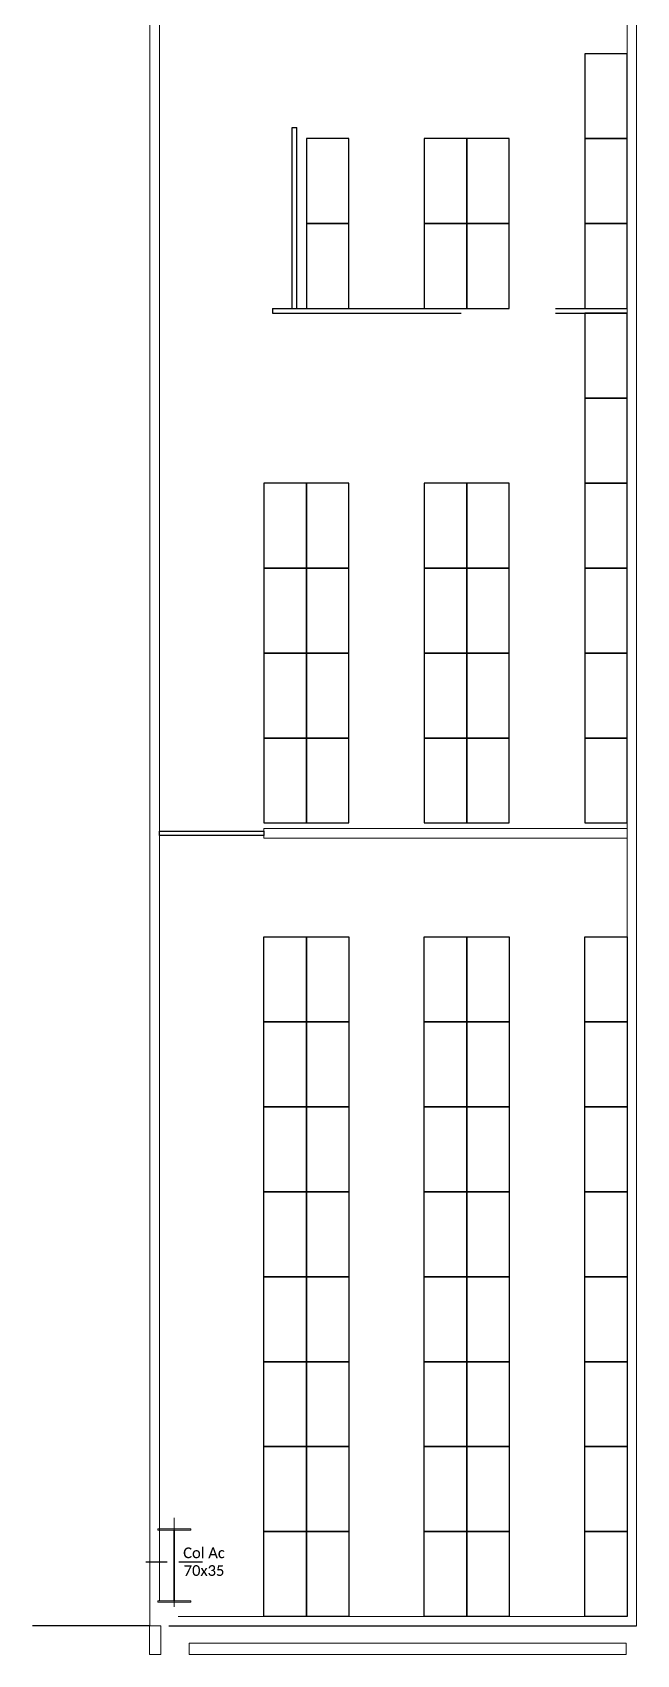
# Model space of a CAD drawing. Header units: millimetres. Extents: x 14 to 290, y 66 to 213.
# Drawn here: x 150.61 to 157.02, y 171.15 to 188.33 of the extents above; entities that cross this region are included whole.
import ezdxf

# ---------------------------------------------------------------- set-up
doc = ezdxf.new("R2010")
doc.units = ezdxf.units.MM
doc.linetypes.add('IRI-OCASA-Layout R 9$0$HIDDEN', pattern=[0.375, 0.25, -0.125])
doc.linetypes.add('OCASA_TODAS_r08$0$HIDDEN', pattern=[0.375, 0.25, -0.125])
for name, color, linetype, lineweight in [('IRI-OCASA-Layout R 9$0$OCA-Paneles TERMICO', 252, 'Continuous', 15), ('OCASA_TODAS_r08$0$00-', 252, 'Continuous', 15), ('OCASA_TODAS_r08$0$COLUMNAS ACERO', 252, 'Continuous', 20), ('OCASA_TODAS_r08$0$DESCRIP COLUMNAS', 252, 'Continuous', 20), ('OCASA_TODAS_r08$0$EJES COL FE', 252, 'Continuous', 20), ('OCASA_TODAS_r08$0$MURO BLOQUE CEMENTO 12', 252, 'Continuous', 20)]:
    doc.layers.add(name, color=color, linetype=linetype, lineweight=lineweight)
for name, color, linetype in [('IRI-OCASA-Layout R 9$0$OCA_EST-Bandeja', 252, 'Continuous'), ('IRI-OCASA-Layout R 9$0$OCA_Racks', 252, 'Continuous'), ('IRI-OCASA-Layout R 9$0$OCA_Rejas', 252, 'IRI-OCASA-Layout R 9$0$HIDDEN')]:
    doc.layers.add(name, color=color, linetype=linetype)
doc.styles.add('OCASA_TODAS_r08$0$Standard', font='txt')

# ---------------------------------------------------------------- blocks, each defined once
blk = doc.blocks.new('OCASA_TODAS_r08$0$COL ACERO 75 X 50')
at = {"layer": 'OCASA_TODAS_r08$0$EJES COL FE', "color": 252, "linetype": 'OCASA_TODAS_r08$0$HIDDEN'}
for p, q in [((104.763401, -684.220664, -0.572955), (104.763401, -683.620664, -0.572955)), ((105.229249, -683.920664, -0.572955), (104.288401, -683.920664, -0.572955))]:
    blk.add_line(p, q, dxfattribs=at)
at = {"layer": 'OCASA_TODAS_r08$0$DESCRIP COLUMNAS', "insert": (104.916559, -683.868448, -0.372955), "char_height": 0.1125, "attachment_point": 1, "rotation": 270, "style": 'OCASA_TODAS_r08$0$Standard'}
blk.add_mtext_dynamic_manual_height_columns('\\pxqc;{\\fCalibri Light|b0|i0|c0|p34;Col Ac \\P70x35}', width=0.737699, gutter_width=12.5, heights=[0], dxfattribs=at)
blk = doc.blocks.new('OCASA_TODAS_r08$0$Columna nave 1')
at = {"layer": 'OCASA_TODAS_r08$0$00-', "color": 4}
for points in [[(-175, 374.798322), (175, 374.798322), (175, 387.498322), (-175, 387.498322)], [(-3.2, -374.801678), (3.2, -374.801678), (3.2, 374.798322), (-3.2, 374.798322)], [(-175, -387.498322), (175, -387.498322), (175, -374.798322), (-175, -374.798322)]]:
    blk.add_lwpolyline(points, close=True, dxfattribs=at)

msp = doc.modelspace()

# ---------------------------------------------------------------- linework, layer by layer
at = {"layer": 'IRI-OCASA-Layout R 9$0$OCA-Paneles TERMICO'}
for p, q in [((151.859, 171.452, 0), (151.859, 207.899, 0)), ((151.859, 171.452, 0), (151.859, 207.899, 0)), ((151.959, 171.715, 0), (151.959, 207.799, 0)), ((157.018, 171.452, 0), (157.018, 207.899, 0)), ((156.918, 171.552, 0), (156.918, 188.658, 0)), ((156.918, 182.557, 0), (156.918, 182.559, 0)), ((156.918, 179.899, 0), (153.068, 179.899, 0)), ((153.068, 179.899, 0), (153.068, 179.799, 0)), ((153.068, 179.799, 0), (156.918, 179.799, 0)), ((156.918, 179.796, 0), (156.918, 179.799, 0)), ((156.918, 171.552, 0), (152.159, 171.552, 0)), ((157.018, 171.449, 0), (152.058, 171.449, 0)), ((157.018, 171.452, 0), (152.059, 171.452, 0)), ((156.918, 171.45, 0), (156.918, 171.452, 0)), ((156.918, 171.447, 0), (156.918, 171.449, 0))]:
    msp.add_line(p, q, dxfattribs=at)
at = {"layer": 'IRI-OCASA-Layout R 9$0$OCA_EST-Bandeja', "elevation": 0}
for points in [[(156.918, 187.209), (156.918, 188.109), (156.468, 188.109), (156.468, 187.209), (156.918, 187.209)], [(153.968, 186.309), (153.968, 187.209), (153.518, 187.209), (153.518, 186.309), (153.968, 186.309)], [(155.218, 186.309), (155.218, 187.209), (154.768, 187.209), (154.768, 186.309), (155.218, 186.309)], [(155.668, 186.309), (155.668, 187.209), (155.218, 187.209), (155.218, 186.309), (155.668, 186.309)], [(156.918, 186.309), (156.918, 187.209), (156.468, 187.209), (156.468, 186.309), (156.918, 186.309)], [(153.968, 185.409), (153.968, 186.309), (153.518, 186.309), (153.518, 185.409), (153.968, 185.409)], [(155.218, 185.409), (155.218, 186.309), (154.768, 186.309), (154.768, 185.409), (155.218, 185.409)], [(155.668, 185.409), (155.668, 186.309), (155.218, 186.309), (155.218, 185.409), (155.668, 185.409)], [(156.918, 185.409), (156.918, 186.309), (156.468, 186.309), (156.468, 185.409), (156.918, 185.409)], [(156.918, 184.459), (156.918, 185.359), (156.468, 185.359), (156.468, 184.459), (156.918, 184.459)], [(156.918, 183.559), (156.918, 184.459), (156.468, 184.459), (156.468, 183.559), (156.918, 183.559)], [(153.518, 182.659), (153.518, 183.559), (153.068, 183.559), (153.068, 182.659), (153.518, 182.659)], [(153.968, 182.659), (153.968, 183.559), (153.518, 183.559), (153.518, 182.659), (153.968, 182.659)], [(155.218, 182.659), (155.218, 183.559), (154.768, 183.559), (154.768, 182.659), (155.218, 182.659)], [(155.668, 182.659), (155.668, 183.559), (155.218, 183.559), (155.218, 182.659), (155.668, 182.659)], [(156.918, 182.659), (156.918, 183.559), (156.468, 183.559), (156.468, 182.659), (156.918, 182.659)], [(153.518, 181.759), (153.518, 182.659), (153.068, 182.659), (153.068, 181.759), (153.518, 181.759)], [(153.968, 181.759), (153.968, 182.659), (153.518, 182.659), (153.518, 181.759), (153.968, 181.759)], [(155.218, 181.759), (155.218, 182.659), (154.768, 182.659), (154.768, 181.759), (155.218, 181.759)], [(155.668, 181.759), (155.668, 182.659), (155.218, 182.659), (155.218, 181.759), (155.668, 181.759)], [(156.918, 181.759), (156.918, 182.659), (156.468, 182.659), (156.468, 181.759), (156.918, 181.759)], [(153.518, 180.859), (153.518, 181.759), (153.068, 181.759), (153.068, 180.859), (153.518, 180.859)], [(153.968, 180.859), (153.968, 181.759), (153.518, 181.759), (153.518, 180.859), (153.968, 180.859)], [(155.218, 180.859), (155.218, 181.759), (154.768, 181.759), (154.768, 180.859), (155.218, 180.859)], [(155.668, 180.859), (155.668, 181.759), (155.218, 181.759), (155.218, 180.859), (155.668, 180.859)], [(156.918, 180.859), (156.918, 181.759), (156.468, 181.759), (156.468, 180.859), (156.918, 180.859)], [(153.518, 179.959), (153.518, 180.859), (153.068, 180.859), (153.068, 179.959), (153.518, 179.959)], [(153.968, 179.959), (153.968, 180.859), (153.518, 180.859), (153.518, 179.959), (153.968, 179.959)], [(155.218, 179.959), (155.218, 180.859), (154.768, 180.859), (154.768, 179.959), (155.218, 179.959)], [(155.668, 179.959), (155.668, 180.859), (155.218, 180.859), (155.218, 179.959), (155.668, 179.959)], [(156.918, 179.959), (156.918, 180.859), (156.468, 180.859), (156.468, 179.959), (156.918, 179.959)], [(153.068, 177.852), (153.068, 178.752), (153.518, 178.752), (153.518, 177.852), (153.068, 177.852)], [(153.518, 177.852), (153.518, 178.752), (153.968, 178.752), (153.968, 177.852), (153.518, 177.852)], [(154.768, 177.852), (154.768, 178.752), (155.218, 178.752), (155.218, 177.852), (154.768, 177.852)], [(155.218, 177.852), (155.218, 178.752), (155.668, 178.752), (155.668, 177.852), (155.218, 177.852)], [(156.468, 177.852), (156.468, 178.752), (156.918, 178.752), (156.918, 177.852), (156.468, 177.852)], [(153.068, 176.952), (153.068, 177.852), (153.518, 177.852), (153.518, 176.952), (153.068, 176.952)], [(153.518, 176.952), (153.518, 177.852), (153.968, 177.852), (153.968, 176.952), (153.518, 176.952)], [(154.768, 176.952), (154.768, 177.852), (155.218, 177.852), (155.218, 176.952), (154.768, 176.952)], [(155.218, 176.952), (155.218, 177.852), (155.668, 177.852), (155.668, 176.952), (155.218, 176.952)], [(156.468, 176.952), (156.468, 177.852), (156.918, 177.852), (156.918, 176.952), (156.468, 176.952)], [(153.068, 176.052), (153.068, 176.952), (153.518, 176.952), (153.518, 176.052), (153.068, 176.052)], [(153.518, 176.052), (153.518, 176.952), (153.968, 176.952), (153.968, 176.052), (153.518, 176.052)], [(154.768, 176.052), (154.768, 176.952), (155.218, 176.952), (155.218, 176.052), (154.768, 176.052)], [(155.218, 176.052), (155.218, 176.952), (155.668, 176.952), (155.668, 176.052), (155.218, 176.052)], [(156.468, 176.052), (156.468, 176.952), (156.918, 176.952), (156.918, 176.052), (156.468, 176.052)], [(153.068, 175.152), (153.068, 176.052), (153.518, 176.052), (153.518, 175.152), (153.068, 175.152)], [(153.518, 175.152), (153.518, 176.052), (153.968, 176.052), (153.968, 175.152), (153.518, 175.152)], [(154.768, 175.152), (154.768, 176.052), (155.218, 176.052), (155.218, 175.152), (154.768, 175.152)], [(155.218, 175.152), (155.218, 176.052), (155.668, 176.052), (155.668, 175.152), (155.218, 175.152)], [(156.468, 175.152), (156.468, 176.052), (156.918, 176.052), (156.918, 175.152), (156.468, 175.152)], [(153.068, 174.252), (153.068, 175.152), (153.518, 175.152), (153.518, 174.252), (153.068, 174.252)], [(153.518, 174.252), (153.518, 175.152), (153.968, 175.152), (153.968, 174.252), (153.518, 174.252)], [(154.768, 174.252), (154.768, 175.152), (155.218, 175.152), (155.218, 174.252), (154.768, 174.252)], [(155.218, 174.252), (155.218, 175.152), (155.668, 175.152), (155.668, 174.252), (155.218, 174.252)], [(156.468, 174.252), (156.468, 175.152), (156.918, 175.152), (156.918, 174.252), (156.468, 174.252)], [(153.068, 173.352), (153.068, 174.252), (153.518, 174.252), (153.518, 173.352), (153.068, 173.352)], [(153.518, 173.352), (153.518, 174.252), (153.968, 174.252), (153.968, 173.352), (153.518, 173.352)], [(154.768, 173.352), (154.768, 174.252), (155.218, 174.252), (155.218, 173.352), (154.768, 173.352)], [(155.218, 173.352), (155.218, 174.252), (155.668, 174.252), (155.668, 173.352), (155.218, 173.352)], [(156.468, 173.352), (156.468, 174.252), (156.918, 174.252), (156.918, 173.352), (156.468, 173.352)], [(153.068, 172.452), (153.068, 173.352), (153.518, 173.352), (153.518, 172.452), (153.068, 172.452)], [(153.518, 172.452), (153.518, 173.352), (153.968, 173.352), (153.968, 172.452), (153.518, 172.452)], [(154.768, 172.452), (154.768, 173.352), (155.218, 173.352), (155.218, 172.452), (154.768, 172.452)], [(155.218, 172.452), (155.218, 173.352), (155.668, 173.352), (155.668, 172.452), (155.218, 172.452)], [(156.468, 172.452), (156.468, 173.352), (156.918, 173.352), (156.918, 172.452), (156.468, 172.452)], [(153.068, 171.552), (153.068, 172.452), (153.518, 172.452), (153.518, 171.552), (153.068, 171.552)], [(153.518, 171.552), (153.518, 172.452), (153.968, 172.452), (153.968, 171.552), (153.518, 171.552)], [(154.768, 171.552), (154.768, 172.452), (155.218, 172.452), (155.218, 171.552), (154.768, 171.552)], [(155.218, 171.552), (155.218, 172.452), (155.668, 172.452), (155.668, 171.552), (155.218, 171.552)], [(156.468, 171.552), (156.468, 172.452), (156.918, 172.452), (156.918, 171.552), (156.468, 171.552)]]:
    msp.add_lwpolyline(points, dxfattribs=at)
at = {"layer": 'IRI-OCASA-Layout R 9$0$OCA_Racks'}
msp.add_line((151.853, 171.452), (150.613, 171.452), dxfattribs=at)
at = {"layer": 'IRI-OCASA-Layout R 9$0$OCA_Rejas', "ltscale": 8}
for p, q in [((153.367, 185.409, 0), (153.367, 187.328, 0)), ((153.367, 187.328, 0), (153.417, 187.328, 0)), ((153.417, 185.409, 0), (153.417, 187.328, 0)), ((153.159, 185.409, 0), (153.159, 185.359, 0))]:
    msp.add_line(p, q, dxfattribs=at)
at = {"layer": 'IRI-OCASA-Layout R 9$0$OCA_Rejas', "ltscale": 8, "elevation": 0}
for points in [[(153.159, 185.409), (156.918, 185.409)], [(153.159, 185.359), (156.918, 185.359)]]:
    msp.add_lwpolyline(points, dxfattribs=at)
msp.add_lwpolyline([(151.959, 179.871), (153.068, 179.871), (153.068, 179.828), (151.959, 179.828)], close=True, dxfattribs=at)
at = {"layer": 'OCASA_TODAS_r08$0$MURO BLOQUE CEMENTO 12'}
msp.add_lwpolyline([(151.973, 171.149), (151.853, 171.149), (151.853, 171.452), (151.973, 171.452)], close=True, dxfattribs=at)
msp.add_lwpolyline([(152.273, 171.149), (156.909, 171.149), (156.909, 171.269), (152.273, 171.269), (152.273, 171.149)], dxfattribs=at)

# ---------------------------------------------------------------- block references
at = {"layer": 'OCASA_TODAS_r08$0$00-', "xscale": 0.001, "yscale": 0.001, "zscale": 0.001}
msp.add_blockref('OCASA_TODAS_r08$0$Columna nave 1', (152.116, 172.092, 0), dxfattribs=at)
at = {"layer": 'OCASA_TODAS_r08$0$COLUMNAS ACERO', "rotation": 90}
for p in [(-531.805, 67.367, 0.573), (-531.805, 67.366, 0.573)]:
    msp.add_blockref('OCASA_TODAS_r08$0$COL ACERO 75 X 50', p, dxfattribs=at)

doc.saveas('drawing.dxf')
